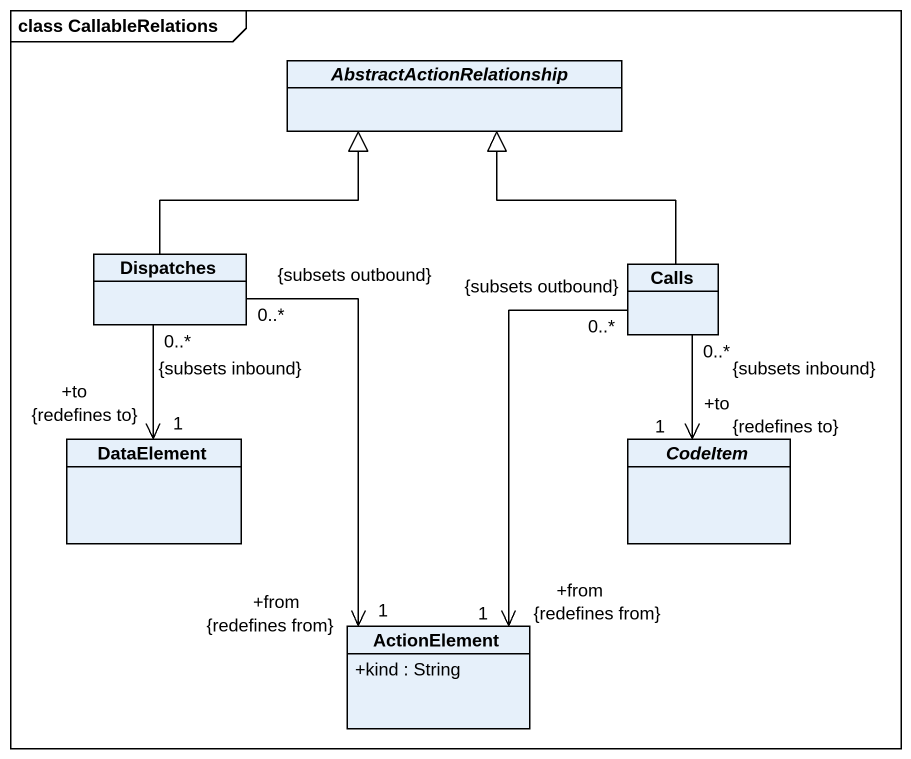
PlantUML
@startuml
mainframe class CallableRelations
hide circle
hide empty members
skinparam classAttributeIconSize 0
abstract class AbstractActionRelationship
class Dispatches
class Calls
class DataElement
abstract class CodeItem
class ActionElement {
  +kind : String
}
Dispatches -up-|> AbstractActionRelationship
Dispatches "0..*\n{subsets inbound}" --> "+to\n1\n{redefines to}" DataElement
Dispatches "0..*\n{subsets outbound}" --> "+from\n1\n{redefines from}" ActionElement
Calls -up-|> AbstractActionRelationship
Calls "0..*\n{subsets inbound}" --> "+to\n1\n{redefines to}" CodeItem
Calls "0..*\n{subsets outbound}" --> "+from\n1\n{redefines from}" ActionElement
@enduml
